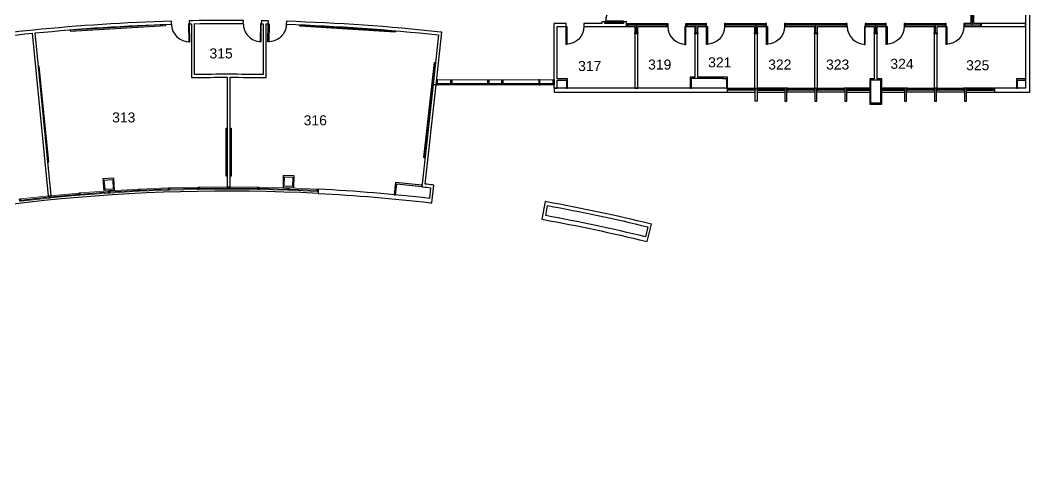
# Model space of a CAD drawing. Header units: inches. Extents: x 0 to 4788, y -1578 to 1209.
# Drawn here: x 2739 to 4764, y -968 to -72 of the extents above; entities that cross this region are included whole.
import ezdxf

# ---------------------------------------------------------------- set-up
doc = ezdxf.new("R2010")
doc.units = ezdxf.units.IN
doc.header["$LTSCALE"] = 48
doc.header["$MEASUREMENT"] = 0
doc.layers.add('A-Anno-Note', color=231, linetype='Continuous', lineweight=25)
doc.layers.add('A-FLOR-CASE', color=3, linetype='Continuous', lineweight=25)
for name, color, linetype in [('A-DOOR', 4, 'Continuous'), ('A-GLAZ', 3, 'Continuous'), ('A-GLAZ-GLSS', 3, 'Continuous'), ('A-WALL', 5, 'Continuous'), ('A-WALL-JAMB', 6, 'Continuous')]:
    doc.layers.add(name, color=color, linetype=linetype)

# ---------------------------------------------------------------- blocks, each defined once
blk = doc.blocks.new('*U523')
at = {"linetype": 'ByBlock', "lineweight": -2}
for p, q in [((206.2, 3), (0, 3)), ((206.2, -3), (206.2, 3)), ((6, -3), (206.2, -3))]:
    blk.add_line(p, q, dxfattribs=at)
at = {"lineweight": -2}
for p, q in [((206.2, 3), (0, 3)), ((206.2, -3), (206.2, 3)), ((6, -3), (206.2, -3))]:
    blk.add_line(p, q, dxfattribs=at)
blk = doc.blocks.new('*U524')
at = {"linetype": 'ByBlock', "lineweight": -2}
for p, q in [((30, 3), (8.5, 3)), ((0, -3), (36, -3))]:
    blk.add_line(p, q, dxfattribs=at)
at = {"lineweight": -2}
for p, q in [((30, 3), (8.5, 3)), ((0, -3), (36, -3))]:
    blk.add_line(p, q, dxfattribs=at)
blk = doc.blocks.new('*U526')
at = {"linetype": 'ByBlock', "lineweight": -2}
for p, q in [((1117, 163.7), (1118.7, 157.9)), ((1069.3, 149.7), (1070.9, 143.9)), ((1084.2, 147.7), (1082.5, 153.5)), ((1036.3, 134.2), (1034.7, 140)), ((503, 26.6), (502.2, 32.5)), ((537.9, 37.3), (538.7, 31.4)), ((309.4, 6.3), (308.9, 12.3)), ((344.8, 15.3), (345.3, 9.3)), ((359.4, 10.6), (358.9, 16.6)), ((394.7, 20.1), (395.3, 14.1)), ((-3, -6), (0, -6))]:
    blk.add_line(p, q, dxfattribs=at)
at = {"lineweight": -2}
for p, q in [((1117, 163.7), (1118.7, 157.9)), ((1069.3, 149.7), (1070.9, 143.9)), ((1084.2, 147.7), (1082.5, 153.5)), ((1036.3, 134.2), (1034.7, 140)), ((503, 26.6), (502.2, 32.5)), ((537.9, 37.3), (538.7, 31.4)), ((309.4, 6.3), (308.9, 12.3)), ((344.8, 15.3), (345.3, 9.3)), ((359.4, 10.6), (358.9, 16.6)), ((394.7, 20.1), (395.3, 14.1)), ((-3, -6), (0, -6))]:
    blk.add_line(p, q, dxfattribs=at)
at = {"linetype": 'ByBlock', "lineweight": -2}
for start, end in [(289.5855, 290.6411), (286.6696, 289.2846), (289.2846, 289.5855), (285.9381, 286.0395), (286.0395, 286.1407), (282.0175, 285.4092), (277.9396, 282.0175), (275.817, 277.3033), (277.3033, 277.4107), (270, 274.5506), (275.0795, 275.1844), (275.1844, 275.2881)]:
    blk.add_arc((0, 3894), 3900, start, end, dxfattribs=at)
at = {"lineweight": -2}
for start, end in [(289.5855, 290.6411), (286.6696, 289.2846), (289.2846, 289.5855), (285.9381, 286.0395), (286.0395, 286.1407), (282.0175, 285.4092), (277.9396, 282.0175), (275.817, 277.3033), (277.3033, 277.4107), (270, 274.5506), (275.0795, 275.1844), (275.1844, 275.2881)]:
    blk.add_arc((0, 3894), 3900, start, end, dxfattribs=at)
at = {"linetype": 'ByBlock', "lineweight": -2, "extrusion": (0, 0, -1)}
for start, end in [(249.3611, 250.3778), (250.4145, 250.7154), (250.7522, 253.33), (254.0046, 254.0615), (253.8597, 253.9163), (254.5912, 257.9383), (258.0266, 262.06), (262.7408, 264.1826), (262.5897, 262.6525), (265.4498, 269.9559), (264.8597, 264.9201), (264.7123, 264.7714)]:
    blk.add_arc((0, 3894), 3894, start, end, dxfattribs=at)
at = {"lineweight": -2, "extrusion": (0, 0, -1)}
for start, end in [(249.3611, 250.3778), (250.4145, 250.7154), (250.7522, 253.33), (254.0046, 254.0615), (253.8597, 253.9163), (254.5912, 257.9383), (258.0266, 262.06), (262.7408, 264.1826), (262.5897, 262.6525), (265.4498, 269.9559), (264.8597, 264.9201), (264.7123, 264.7714)]:
    blk.add_arc((0, 3894), 3894, start, end, dxfattribs=at)
blk = doc.blocks.new('*U442')
at = {"linetype": 'ByBlock', "lineweight": -2}
for p, q in [((0, 3), (0, -3)), ((219.5, 3), (0, 3)), ((0, -3), (219.5, -3))]:
    blk.add_line(p, q, dxfattribs=at)
at = {"lineweight": -2}
for p, q in [((0, 3), (0, -3)), ((219.5, 3), (0, 3)), ((0, -3), (219.5, -3))]:
    blk.add_line(p, q, dxfattribs=at)
blk = doc.blocks.new('*U444')
at = {"linetype": 'ByBlock', "lineweight": -2}
for p, q in [((0, 3), (0, -3)), ((327.5, 3), (0, 3)), ((0, -3), (327.5, -3))]:
    blk.add_line(p, q, dxfattribs=at)
at = {"lineweight": -2}
for p, q in [((0, 3), (0, -3)), ((327.5, 3), (0, 3)), ((0, -3), (327.5, -3))]:
    blk.add_line(p, q, dxfattribs=at)
blk = doc.blocks.new('*U49')
at = {"linetype": 'ByBlock', "lineweight": -2}
for p, q in [((0, 3), (0, -3)), ((99.8, 3), (0, 3)), ((0, -3), (105.8, -3))]:
    blk.add_line(p, q, dxfattribs=at)
at = {"lineweight": -2}
for p, q in [((0, 3), (0, -3)), ((99.8, 3), (0, 3)), ((0, -3), (105.8, -3))]:
    blk.add_line(p, q, dxfattribs=at)
blk = doc.blocks.new('*U90')
at = {"linetype": 'ByBlock', "lineweight": -2}
for p, q in [((21, 0.1), (18, 0)), ((-3, -6), (0, -6))]:
    blk.add_line(p, q, dxfattribs=at)
at = {"lineweight": -2}
for p, q in [((21, 0.1), (18, 0)), ((-3, -6), (0, -6))]:
    blk.add_line(p, q, dxfattribs=at)
at = {"linetype": 'ByBlock', "lineweight": -2, "extrusion": (0, 0, -1)}
blk.add_arc((0, 3588), 3588, 269.7126, 269.9521, dxfattribs=at)
at = {"lineweight": -2, "extrusion": (0, 0, -1)}
blk.add_arc((0, 3588), 3588, 269.7126, 269.9521, dxfattribs=at)
at = {"linetype": 'ByBlock', "lineweight": -2}
blk.add_arc((0, 3588), 3594, 270, 270.2395, dxfattribs=at)
at = {"lineweight": -2}
blk.add_arc((0, 3588), 3594, 270, 270.2395, dxfattribs=at)
blk = doc.blocks.new('*U101')
at = {"linetype": 'ByBlock', "lineweight": -2}
for p, q in [((19.4, 1.2), (-2.5, 1.2)), ((0, -1.2), (16.8, -1.2))]:
    blk.add_line(p, q, dxfattribs=at)
at = {"lineweight": -2}
for p, q in [((19.4, 1.2), (-2.5, 1.2)), ((0, -1.2), (16.8, -1.2))]:
    blk.add_line(p, q, dxfattribs=at)
blk = doc.blocks.new('*U102')
at = {"linetype": 'ByBlock', "lineweight": -2}
for p, q in [((-1.3, -2.5), (22.7, -2.5)), ((20.3, 0), (1.3, 0))]:
    blk.add_line(p, q, dxfattribs=at)
at = {"lineweight": -2}
for p, q in [((-1.3, -2.5), (22.7, -2.5)), ((20.3, 0), (1.3, 0))]:
    blk.add_line(p, q, dxfattribs=at)
blk = doc.blocks.new('*U103')
at = {"linetype": 'ByBlock', "lineweight": -2}
for p, q in [((19.4, 1.2), (-2.5, 1.2)), ((0, -1.3), (16.9, -1.3))]:
    blk.add_line(p, q, dxfattribs=at)
at = {"lineweight": -2}
for p, q in [((19.4, 1.2), (-2.5, 1.2)), ((0, -1.3), (16.9, -1.3))]:
    blk.add_line(p, q, dxfattribs=at)
blk = doc.blocks.new('*U104')
at = {"linetype": 'ByBlock', "lineweight": -2}
for p, q in [((20.3, 0), (1.3, 0)), ((-1.2, -2.5), (22.8, -2.5))]:
    blk.add_line(p, q, dxfattribs=at)
at = {"lineweight": -2}
for p, q in [((20.3, 0), (1.3, 0)), ((-1.2, -2.5), (22.8, -2.5))]:
    blk.add_line(p, q, dxfattribs=at)
blk = doc.blocks.new('*U170')
at = {"linetype": 'ByBlock', "lineweight": -2}
for p, q in [((50.5, 1.2), (-2.5, 1.2)), ((50.5, -1.2), (50.5, 1.2)), ((0, -1.2), (50.5, -1.2))]:
    blk.add_line(p, q, dxfattribs=at)
at = {"lineweight": -2}
for p, q in [((50.5, 1.2), (-2.5, 1.2)), ((50.5, -1.2), (50.5, 1.2)), ((0, -1.2), (50.5, -1.2))]:
    blk.add_line(p, q, dxfattribs=at)
blk = doc.blocks.new('*U171')
at = {"linetype": 'ByBlock', "lineweight": -2}
for p, q in [((23.4, 0), (1.3, 0)), ((23.4, -2.5), (23.4, 0)), ((-1.2, -2.5), (23.4, -2.5))]:
    blk.add_line(p, q, dxfattribs=at)
at = {"lineweight": -2}
for p, q in [((23.4, 0), (1.3, 0)), ((23.4, -2.5), (23.4, 0)), ((-1.2, -2.5), (23.4, -2.5))]:
    blk.add_line(p, q, dxfattribs=at)
blk = doc.blocks.new('*U197')
at = {"linetype": 'ByBlock', "lineweight": -2}
for p, q in [((0, 0), (-3, 0)), ((226.6, -1.3), (226, 7.2))]:
    blk.add_line(p, q, dxfattribs=at)
at = {"lineweight": -2}
for p, q in [((0, 0), (-3, 0)), ((226.6, -1.3), (226, 7.2))]:
    blk.add_line(p, q, dxfattribs=at)
at = {"linetype": 'ByBlock', "lineweight": -2, "extrusion": (0, 0, -1)}
blk.add_arc((0, 3558), 3558, 266.3574, 270, dxfattribs=at)
at = {"lineweight": -2, "extrusion": (0, 0, -1)}
blk.add_arc((0, 3558), 3558, 266.3574, 270, dxfattribs=at)
at = {"linetype": 'ByBlock', "lineweight": -2}
blk.add_arc((0, 3558), 3566.5, 270.0488, 273.6426, dxfattribs=at)
at = {"lineweight": -2}
blk.add_arc((0, 3558), 3566.5, 270.0488, 273.6426, dxfattribs=at)
blk = doc.blocks.new('*U212')
at = {"linetype": 'ByBlock', "lineweight": -2}
for p, q in [((16.3, 1.2), (0, 1.2)), ((-2.5, -1.2), (18.8, -1.2))]:
    blk.add_line(p, q, dxfattribs=at)
at = {"lineweight": -2}
for p, q in [((16.3, 1.2), (0, 1.2)), ((-2.5, -1.2), (18.8, -1.2))]:
    blk.add_line(p, q, dxfattribs=at)
blk = doc.blocks.new('*U213')
at = {"linetype": 'ByBlock', "lineweight": -2}
for p, q in [((16.4, 1.2), (0, 1.2)), ((-2.5, -1.3), (18.9, -1.3))]:
    blk.add_line(p, q, dxfattribs=at)
at = {"lineweight": -2}
for p, q in [((16.4, 1.2), (0, 1.2)), ((-2.5, -1.3), (18.9, -1.3))]:
    blk.add_line(p, q, dxfattribs=at)
blk = doc.blocks.new('*U217')
at = {"linetype": 'ByBlock', "lineweight": -2}
for p, q in [((20.3, 0), (1.3, 0)), ((-1.2, -2.5), (22.8, -2.5))]:
    blk.add_line(p, q, dxfattribs=at)
at = {"lineweight": -2}
for p, q in [((20.3, 0), (1.3, 0)), ((-1.2, -2.5), (22.8, -2.5))]:
    blk.add_line(p, q, dxfattribs=at)
blk = doc.blocks.new('*U278')
at = {"linetype": 'ByBlock', "lineweight": -2}
for p, q in [((20.3, 0), (1.3, 0)), ((-1.3, -2.5), (22.7, -2.5))]:
    blk.add_line(p, q, dxfattribs=at)
at = {"lineweight": -2}
for p, q in [((20.3, 0), (1.3, 0)), ((-1.3, -2.5), (22.7, -2.5))]:
    blk.add_line(p, q, dxfattribs=at)
blk = doc.blocks.new('*U279')
at = {"linetype": 'ByBlock', "lineweight": -2}
for p, q in [((108.1, 3), (6.1, 3)), ((-0.1, -3), (108, -3))]:
    blk.add_line(p, q, dxfattribs=at)
at = {"lineweight": -2}
for p, q in [((108.1, 3), (6.1, 3)), ((-0.1, -3), (108, -3))]:
    blk.add_line(p, q, dxfattribs=at)
blk = doc.blocks.new('*U280')
at = {"linetype": 'ByBlock', "lineweight": -2}
for p, q in [((108, 3), (-0.1, 3)), ((6.1, -3), (108.1, -3))]:
    blk.add_line(p, q, dxfattribs=at)
at = {"lineweight": -2}
for p, q in [((108, 3), (-0.1, 3)), ((6.1, -3), (108.1, -3))]:
    blk.add_line(p, q, dxfattribs=at)
blk = doc.blocks.new('*U281')
at = {"linetype": 'ByBlock', "lineweight": -2}
for p, q in [((147, 2.9), (144, 2.7)), ((0, 0), (-3, 0))]:
    blk.add_line(p, q, dxfattribs=at)
at = {"lineweight": -2}
for p, q in [((147, 2.9), (144, 2.7)), ((0, 0), (-3, 0))]:
    blk.add_line(p, q, dxfattribs=at)
at = {"linetype": 'ByBlock', "lineweight": -2, "extrusion": (0, 0, -1)}
for start, end in [(268.9557, 270), (267.8206, 268.8649)]:
    blk.add_arc((0, 3786), 3786, start, end, dxfattribs=at)
at = {"lineweight": -2, "extrusion": (0, 0, -1)}
for start, end in [(268.9557, 270), (267.8206, 268.8649)]:
    blk.add_arc((0, 3786), 3786, start, end, dxfattribs=at)
at = {"linetype": 'ByBlock', "lineweight": -2}
for start, end in [(270.047, 271.0897), (271.0897, 272.1322)]:
    blk.add_arc((0, 3786), 3792, start, end, dxfattribs=at)
at = {"lineweight": -2}
for start, end in [(270.047, 271.0897), (271.0897, 272.1322)]:
    blk.add_arc((0, 3786), 3792, start, end, dxfattribs=at)
blk = doc.blocks.new('*U282')
at = {"linetype": 'ByBlock', "lineweight": -2}
for p, q in [((-3, 0), (0, 0)), ((211.8, 6.2), (214.8, 6.4))]:
    blk.add_line(p, q, dxfattribs=at)
at = {"lineweight": -2}
for p, q in [((-3, 0), (0, 0)), ((211.8, 6.2), (214.8, 6.4))]:
    blk.add_line(p, q, dxfattribs=at)
at = {"linetype": 'ByBlock', "lineweight": -2}
blk.add_arc((0, 3594), 3594, 270, 273.3781, dxfattribs=at)
at = {"lineweight": -2}
blk.add_arc((0, 3594), 3594, 270, 273.3781, dxfattribs=at)
at = {"linetype": 'ByBlock', "lineweight": -2, "extrusion": (0, 0, -1)}
blk.add_arc((0, 3594), 3587, 266.6693, 269.952, dxfattribs=at)
at = {"lineweight": -2, "extrusion": (0, 0, -1)}
blk.add_arc((0, 3594), 3587, 266.6693, 269.952, dxfattribs=at)
blk = doc.blocks.new('*U283')
at = {"linetype": 'ByBlock', "lineweight": -2}
for p, q in [((36, 3), (0, 3)), ((8.5, -3), (29, -3))]:
    blk.add_line(p, q, dxfattribs=at)
at = {"lineweight": -2}
for p, q in [((36, 3), (0, 3)), ((8.5, -3), (29, -3))]:
    blk.add_line(p, q, dxfattribs=at)
blk = doc.blocks.new('*U284')
at = {"linetype": 'ByBlock', "lineweight": -2}
for p, q in [((29, 3), (8.5, 3)), ((0, -3), (36, -3))]:
    blk.add_line(p, q, dxfattribs=at)
at = {"lineweight": -2}
for p, q in [((29, 3), (8.5, 3)), ((0, -3), (36, -3))]:
    blk.add_line(p, q, dxfattribs=at)
blk = doc.blocks.new('*U285')
at = {"linetype": 'ByBlock', "lineweight": -2}
for p, q in [((0, 0), (-3, 0)), ((212.8, 6.4), (209.8, 6.2))]:
    blk.add_line(p, q, dxfattribs=at)
at = {"lineweight": -2}
for p, q in [((0, 0), (-3, 0)), ((212.8, 6.4), (209.8, 6.2))]:
    blk.add_line(p, q, dxfattribs=at)
at = {"linetype": 'ByBlock', "lineweight": -2, "extrusion": (0, 0, -1)}
blk.add_arc((0, 3558), 3558, 266.6197, 270, dxfattribs=at)
at = {"lineweight": -2, "extrusion": (0, 0, -1)}
blk.add_arc((0, 3558), 3558, 266.6197, 270, dxfattribs=at)
at = {"linetype": 'ByBlock', "lineweight": -2}
blk.add_arc((0, 3558), 3566.5, 270.0481, 273.3315, dxfattribs=at)
at = {"lineweight": -2}
blk.add_arc((0, 3558), 3566.5, 270.0481, 273.3315, dxfattribs=at)
blk = doc.blocks.new('*U288')
at = {"linetype": 'ByBlock', "lineweight": -2}
for p, q in [((0, 0), (0, -8.5)), ((62.5, 0), (0, 0)), ((0, -8.5), (71, -8.5))]:
    blk.add_line(p, q, dxfattribs=at)
at = {"lineweight": -2}
for p, q in [((0, 0), (0, -8.5)), ((62.5, 0), (0, 0)), ((0, -8.5), (71, -8.5))]:
    blk.add_line(p, q, dxfattribs=at)
blk = doc.blocks.new('*U289')
at = {"linetype": 'ByBlock', "lineweight": -2}
for p, q in [((147.5, 0), (0, 0)), ((147.5, -8.5), (147.5, 0)), ((-8.5, -8.5), (147.5, -8.5))]:
    blk.add_line(p, q, dxfattribs=at)
at = {"lineweight": -2}
for p, q in [((147.5, 0), (0, 0)), ((147.5, -8.5), (147.5, 0)), ((-8.5, -8.5), (147.5, -8.5))]:
    blk.add_line(p, q, dxfattribs=at)
blk = doc.blocks.new('*U293')
at = {"linetype": 'ByBlock', "lineweight": -2}
for p, q in [((96, 0), (60, 0)), ((139, 0), (102, 0)), ((145, 0), (228, 0)), ((264, 0), (306, 0)), ((264, 0), (264, -6)), ((462, 0), (588, 0)), ((588, -6), (588, 0)), ((702, 0), (786, 0)), ((702, 0), (702, -6)), ((822, 0), (822, -6)), ((836, 0), (822, 0)), ((945.5, 0), (842, 0)), ((24, 0), (0, 0)), ((6, -6), (24, -6)), ((24, -6), (24, 0)), ((60, 0), (60, -6)), ((60, -6), (139, -6)), ((139, -6), (162, -6)), ((168, -6), (228, -6)), ((228, -6), (228, 0)), ((264, -6), (282, -6)), ((288, -6), (306, -6)), ((306, -6), (306, 0)), ((342, 0), (426, 0)), ((342, 0), (342, -6)), ((342, -6), (402, -6)), ((408, -6), (426, -6)), ((426, -6), (426, 0)), ((462, 0), (462, -6)), ((462, -6), (522, -6)), ((528, -6), (588, -6)), ((624, 0), (666, 0)), ((624, 0), (624, -6)), ((624, -6), (642, -6)), ((648, -6), (666, -6)), ((666, -6), (666, 0)), ((702, -6), (762, -6)), ((768, -6), (786, -6)), ((786, -6), (786, 0)), ((822, -6), (945.5, -6)), ((945.5, -6), (945.5, 0))]:
    blk.add_line(p, q, dxfattribs=at)
at = {"lineweight": -2}
for p, q in [((96, 0), (60, 0)), ((139, 0), (102, 0)), ((145, 0), (228, 0)), ((264, 0), (306, 0)), ((264, 0), (264, -6)), ((462, 0), (588, 0)), ((588, -6), (588, 0)), ((702, 0), (786, 0)), ((702, 0), (702, -6)), ((822, 0), (822, -6)), ((836, 0), (822, 0)), ((945.5, 0), (842, 0)), ((24, 0), (0, 0)), ((6, -6), (24, -6)), ((24, -6), (24, 0)), ((60, 0), (60, -6)), ((60, -6), (139, -6)), ((139, -6), (162, -6)), ((168, -6), (228, -6)), ((228, -6), (228, 0)), ((264, -6), (282, -6)), ((288, -6), (306, -6)), ((306, -6), (306, 0)), ((342, 0), (426, 0)), ((342, 0), (342, -6)), ((342, -6), (402, -6)), ((408, -6), (426, -6)), ((426, -6), (426, 0)), ((462, 0), (462, -6)), ((462, -6), (522, -6)), ((528, -6), (588, -6)), ((624, 0), (666, 0)), ((624, 0), (624, -6)), ((624, -6), (642, -6)), ((648, -6), (666, -6)), ((666, -6), (666, 0)), ((702, -6), (762, -6)), ((768, -6), (786, -6)), ((786, -6), (786, 0)), ((822, -6), (945.5, -6)), ((945.5, -6), (945.5, 0))]:
    blk.add_line(p, q, dxfattribs=at)
blk = doc.blocks.new('*U295')
at = {"linetype": 'ByBlock', "lineweight": -2}
for p, q in [((78, 3), (0, 3)), ((78, -3), (78, 3)), ((114, 3), (114, -3)), ((114, 3), (156, 3)), ((156, -3), (156, 3)), ((192, 3), (192, -3)), ((192, 3), (318, 3)), ((318, -3), (318, 3)), ((354, 3), (396, 3)), ((354, 3), (354, -3)), ((396, -3), (396, 3)), ((432, 3), (558, 3)), ((432, 3), (432, -3)), ((558, -3), (558, 3)), ((594, 3), (636, 3)), ((594, 3), (594, -3)), ((636, -3), (636, 3)), ((672, 3), (672, -3)), ((726, 3), (672, 3)), ((0, -3), (78, -3)), ((114, -3), (132, -3)), ((138, -3), (156, -3)), ((192, -3), (252, -3)), ((258, -3), (318, -3)), ((354, -3), (372, -3)), ((378, -3), (396, -3)), ((432, -3), (492, -3)), ((498, -3), (558, -3)), ((594, -3), (612, -3)), ((618, -3), (636, -3)), ((672, -3), (726, -3))]:
    blk.add_line(p, q, dxfattribs=at)
at = {"lineweight": -2}
for p, q in [((78, 3), (0, 3)), ((78, -3), (78, 3)), ((114, 3), (114, -3)), ((114, 3), (156, 3)), ((156, -3), (156, 3)), ((192, 3), (192, -3)), ((192, 3), (318, 3)), ((318, -3), (318, 3)), ((354, 3), (396, 3)), ((354, 3), (354, -3)), ((396, -3), (396, 3)), ((432, 3), (558, 3)), ((432, 3), (432, -3)), ((558, -3), (558, 3)), ((594, 3), (636, 3)), ((594, 3), (594, -3)), ((636, -3), (636, 3)), ((672, 3), (672, -3)), ((726, 3), (672, 3)), ((0, -3), (78, -3)), ((114, -3), (132, -3)), ((138, -3), (156, -3)), ((192, -3), (252, -3)), ((258, -3), (318, -3)), ((354, -3), (372, -3)), ((378, -3), (396, -3)), ((432, -3), (492, -3)), ((498, -3), (558, -3)), ((594, -3), (612, -3)), ((618, -3), (636, -3)), ((672, -3), (726, -3))]:
    blk.add_line(p, q, dxfattribs=at)
blk = doc.blocks.new('*U296')
at = {"linetype": 'ByBlock', "lineweight": -2}
for p, q in [((0, 3), (0, -3)), ((123.5, 3), (0, 3)), ((0, -3), (123.5, -3))]:
    blk.add_line(p, q, dxfattribs=at)
at = {"lineweight": -2}
for p, q in [((0, 3), (0, -3)), ((123.5, 3), (0, 3)), ((0, -3), (123.5, -3))]:
    blk.add_line(p, q, dxfattribs=at)
blk = doc.blocks.new('*U297')
at = {"linetype": 'ByBlock', "lineweight": -2}
for p, q in [((106.2, 3), (1.2, 3)), ((1.2, -3), (106.2, -3))]:
    blk.add_line(p, q, dxfattribs=at)
at = {"lineweight": -2}
for p, q in [((106.2, 3), (1.2, 3)), ((1.2, -3), (106.2, -3))]:
    blk.add_line(p, q, dxfattribs=at)
blk = doc.blocks.new('*U298')
at = {"linetype": 'ByBlock', "lineweight": -2}
for p, q in [((0, 3), (0, -3)), ((123.5, 3), (0, 3)), ((0, -3), (123.5, -3))]:
    blk.add_line(p, q, dxfattribs=at)
at = {"lineweight": -2}
for p, q in [((0, 3), (0, -3)), ((123.5, 3), (0, 3)), ((0, -3), (123.5, -3))]:
    blk.add_line(p, q, dxfattribs=at)
blk = doc.blocks.new('*U299')
at = {"linetype": 'ByBlock', "lineweight": -2}
for p, q in [((0, 3), (0, -3)), ((123.5, 3), (0, 3)), ((0, -3), (123.5, -3))]:
    blk.add_line(p, q, dxfattribs=at)
at = {"lineweight": -2}
for p, q in [((0, 3), (0, -3)), ((123.5, 3), (0, 3)), ((0, -3), (123.5, -3))]:
    blk.add_line(p, q, dxfattribs=at)
blk = doc.blocks.new('*U300')
at = {"linetype": 'ByBlock', "lineweight": -2}
for p, q in [((104.5, 3), (2.5, 3)), ((2.5, -3), (104.5, -3))]:
    blk.add_line(p, q, dxfattribs=at)
at = {"lineweight": -2}
for p, q in [((104.5, 3), (2.5, 3)), ((2.5, -3), (104.5, -3))]:
    blk.add_line(p, q, dxfattribs=at)
blk = doc.blocks.new('*U306')
at = {"linetype": 'ByBlock', "lineweight": -2}
for p, q in [((0, 0), (0, -6)), ((0, 0), (129.5, 0)), ((0, -6), (16, -6)), ((18.5, -6), (123.5, -6))]:
    blk.add_line(p, q, dxfattribs=at)
at = {"lineweight": -2}
for p, q in [((0, 0), (0, -6)), ((0, 0), (129.5, 0)), ((0, -6), (16, -6)), ((18.5, -6), (123.5, -6))]:
    blk.add_line(p, q, dxfattribs=at)
blk = doc.blocks.new('*U312')
at = {"linetype": 'ByBlock', "lineweight": -2}
for p, q in [((3, 0), (0, 0)), ((0, -6), (3, -6)), ((3, -6), (3, 0)), ((75, 0), (75, -6)), ((78, 0), (75, 0)), ((75, -6), (78, -6))]:
    blk.add_line(p, q, dxfattribs=at)
at = {"lineweight": -2}
for p, q in [((3, 0), (0, 0)), ((0, -6), (3, -6)), ((3, -6), (3, 0)), ((75, 0), (75, -6)), ((78, 0), (75, 0)), ((75, -6), (78, -6))]:
    blk.add_line(p, q, dxfattribs=at)
blk = doc.blocks.new('*U314')
at = {"linetype": 'ByBlock', "lineweight": -2}
for p, q in [((31.2, 0), (-1.3, 0)), ((31.2, -2.5), (31.2, 0)), ((1.3, -2.5), (31.2, -2.5))]:
    blk.add_line(p, q, dxfattribs=at)
at = {"lineweight": -2}
for p, q in [((31.2, 0), (-1.3, 0)), ((31.2, -2.5), (31.2, 0)), ((1.3, -2.5), (31.2, -2.5))]:
    blk.add_line(p, q, dxfattribs=at)
blk = doc.blocks.new('*U315')
at = {"linetype": 'ByBlock', "lineweight": -2}
for p, q in [((0, 0), (0, -2.5)), ((18.5, 0), (0, 0)), ((0, -2.5), (16, -2.5))]:
    blk.add_line(p, q, dxfattribs=at)
at = {"lineweight": -2}
for p, q in [((0, 0), (0, -2.5)), ((18.5, 0), (0, 0)), ((0, -2.5), (16, -2.5))]:
    blk.add_line(p, q, dxfattribs=at)
blk = doc.blocks.new('*U316')
at = {"linetype": 'ByBlock', "lineweight": -2}
for p, q in [((9, 1.2), (0, 1.2)), ((24, 1.2), (15, 1.2)), ((2.5, -1.2), (21.5, -1.2))]:
    blk.add_line(p, q, dxfattribs=at)
at = {"lineweight": -2}
for p, q in [((9, 1.2), (0, 1.2)), ((24, 1.2), (15, 1.2)), ((2.5, -1.2), (21.5, -1.2))]:
    blk.add_line(p, q, dxfattribs=at)
blk = doc.blocks.new('*U317')
at = {"linetype": 'ByBlock', "lineweight": -2}
for p, q in [((21.5, 1.2), (2.5, 1.2)), ((0, -1.2), (24, -1.2))]:
    blk.add_line(p, q, dxfattribs=at)
at = {"lineweight": -2}
for p, q in [((21.5, 1.2), (2.5, 1.2)), ((0, -1.2), (24, -1.2))]:
    blk.add_line(p, q, dxfattribs=at)
blk = doc.blocks.new('*U318')
at = {"linetype": 'ByBlock', "lineweight": -2}
for p, q in [((17.3, 0), (-1.3, 0)), ((17.3, -2.5), (17.3, 0)), ((1.2, -2.5), (17.3, -2.5))]:
    blk.add_line(p, q, dxfattribs=at)
at = {"lineweight": -2}
for p, q in [((17.3, 0), (-1.3, 0)), ((17.3, -2.5), (17.3, 0)), ((1.2, -2.5), (17.3, -2.5))]:
    blk.add_line(p, q, dxfattribs=at)
blk = doc.blocks.new('*U319')
at = {"linetype": 'ByBlock', "lineweight": -2}
for p, q in [((0, 0), (0, -2.5)), ((32.5, 0), (0, 0)), ((0, -2.5), (30, -2.5))]:
    blk.add_line(p, q, dxfattribs=at)
at = {"lineweight": -2}
for p, q in [((0, 0), (0, -2.5)), ((32.5, 0), (0, 0)), ((0, -2.5), (30, -2.5))]:
    blk.add_line(p, q, dxfattribs=at)
blk = doc.blocks.new('*U320')
at = {"linetype": 'ByBlock', "lineweight": -2}
for p, q in [((348, 0), (0, 0)), ((348, -8.5), (348, 0)), ((0, 0), (0, -8.5)), ((0, -8.5), (348, -8.5))]:
    blk.add_line(p, q, dxfattribs=at)
at = {"lineweight": -2}
for p, q in [((348, 0), (0, 0)), ((348, -8.5), (348, 0)), ((0, 0), (0, -8.5)), ((0, -8.5), (348, -8.5))]:
    blk.add_line(p, q, dxfattribs=at)
blk = doc.blocks.new('*U328')
at = {"linetype": 'ByBlock', "lineweight": -2}
for p, q in [((0, 0), (0, -2.5)), ((16, 0), (0, 0)), ((0, -2.5), (18.5, -2.5))]:
    blk.add_line(p, q, dxfattribs=at)
at = {"lineweight": -2}
for p, q in [((0, 0), (0, -2.5)), ((16, 0), (0, 0)), ((0, -2.5), (18.5, -2.5))]:
    blk.add_line(p, q, dxfattribs=at)
blk = doc.blocks.new('*U329')
at = {"linetype": 'ByBlock', "lineweight": -2}
for p, q in [((0, 1.2), (0, -1.2)), ((18.5, 1.2), (0, 1.2)), ((0, -1.2), (16, -1.2))]:
    blk.add_line(p, q, dxfattribs=at)
at = {"lineweight": -2}
for p, q in [((0, 1.2), (0, -1.2)), ((18.5, 1.2), (0, 1.2)), ((0, -1.2), (16, -1.2))]:
    blk.add_line(p, q, dxfattribs=at)
blk = doc.blocks.new('*U334')
at = {"linetype": 'ByBlock', "lineweight": -2}
for p, q in [((19.8, 0), (1.2, 0)), ((-1.2, -2.5), (19.8, -2.5))]:
    blk.add_line(p, q, dxfattribs=at)
at = {"lineweight": -2}
for p, q in [((19.8, 0), (1.2, 0)), ((-1.2, -2.5), (19.8, -2.5))]:
    blk.add_line(p, q, dxfattribs=at)
blk = doc.blocks.new('*U335')
at = {"linetype": 'ByBlock', "lineweight": -2}
for p, q in [((16, 1.2), (-2.5, 1.2)), ((16, -1.2), (16, 1.2)), ((0, -1.2), (16, -1.2))]:
    blk.add_line(p, q, dxfattribs=at)
at = {"lineweight": -2}
for p, q in [((16, 1.2), (-2.5, 1.2)), ((16, -1.2), (16, 1.2)), ((0, -1.2), (16, -1.2))]:
    blk.add_line(p, q, dxfattribs=at)
blk = doc.blocks.new('*U352')
at = {"linetype": 'ByBlock', "lineweight": -2}
for p, q in [((3, 3), (0, 3)), ((3, -3), (3, 3)), ((0, -3), (3, -3))]:
    blk.add_line(p, q, dxfattribs=at)
at = {"lineweight": -2}
for p, q in [((3, 3), (0, 3)), ((3, -3), (3, 3)), ((0, -3), (3, -3))]:
    blk.add_line(p, q, dxfattribs=at)
blk = doc.blocks.new('*U354')
at = {"linetype": 'ByBlock', "lineweight": -2}
for p, q in [((8.7, 0), (1.2, 0)), ((8.7, -2.5), (8.7, 0)), ((-1.2, -2.5), (8.7, -2.5))]:
    blk.add_line(p, q, dxfattribs=at)
at = {"lineweight": -2}
for p, q in [((8.7, 0), (1.2, 0)), ((8.7, -2.5), (8.7, 0)), ((-1.2, -2.5), (8.7, -2.5))]:
    blk.add_line(p, q, dxfattribs=at)
blk = doc.blocks.new('*U355')
at = {"linetype": 'ByBlock', "lineweight": -2}
for p, q in [((0, 0), (0, -2.5)), ((0, 0), (26.5, 0)), ((0, -2.5), (14, -2.5)), ((20, -2.5), (29, -2.5))]:
    blk.add_line(p, q, dxfattribs=at)
at = {"lineweight": -2}
for p, q in [((0, 0), (0, -2.5)), ((0, 0), (26.5, 0)), ((0, -2.5), (14, -2.5)), ((20, -2.5), (29, -2.5))]:
    blk.add_line(p, q, dxfattribs=at)
blk = doc.blocks.new('*U359')
at = {"linetype": 'ByBlock', "lineweight": -2}
for p, q in [((0, 1.2), (0, -1.2)), ((21.5, 1.2), (0, 1.2)), ((0, -1.2), (19, -1.2))]:
    blk.add_line(p, q, dxfattribs=at)
at = {"lineweight": -2}
for p, q in [((0, 1.2), (0, -1.2)), ((21.5, 1.2), (0, 1.2)), ((0, -1.2), (19, -1.2))]:
    blk.add_line(p, q, dxfattribs=at)
blk = doc.blocks.new('*U360')
at = {"linetype": 'ByBlock', "lineweight": -2}
for p, q in [((25.4, 1.3), (3.9, 1.3)), ((25.4, -1.2), (25.4, 1.3)), ((6.4, -1.2), (25.4, -1.2))]:
    blk.add_line(p, q, dxfattribs=at)
at = {"lineweight": -2}
for p, q in [((25.4, 1.3), (3.9, 1.3)), ((25.4, -1.2), (25.4, 1.3)), ((6.4, -1.2), (25.4, -1.2))]:
    blk.add_line(p, q, dxfattribs=at)
blk = doc.blocks.new('*U361')
at = {"linetype": 'ByBlock', "lineweight": -2}
for p, q in [((0, 3), (0, -3)), ((123.5, 3), (0, 3)), ((0, -3), (123.5, -3))]:
    blk.add_line(p, q, dxfattribs=at)
at = {"lineweight": -2}
for p, q in [((0, 3), (0, -3)), ((123.5, 3), (0, 3)), ((0, -3), (123.5, -3))]:
    blk.add_line(p, q, dxfattribs=at)

msp = doc.modelspace()

# ---------------------------------------------------------------- linework, layer by layer
at = {"layer": 'A-DOOR', "linetype": 'ByBlock', "lineweight": -2}
for points in [[(3078.6, -78.7), (3076.8, -78.8), (3077.7, -114.8), (3079.5, -114.7)], [(3222.8, -78.6), (3221.1, -78.6), (3220.6, -114.6), (3222.4, -114.6)], [(3237, -78.9), (3238.7, -78.9), (3237.8, -114.9), (3236, -114.9)], [(3949, -75), (3949, -73.3), (3913, -73.3), (3913, -75)], [(3834, -84), (3835.8, -84), (3835.8, -120), (3834, -120)], [(4074, -84), (4072.3, -84), (4072.3, -120), (4074, -120)], [(4116, -84), (4117.8, -84), (4117.8, -120), (4116, -120)], [(4236, -84), (4237.8, -84), (4237.8, -120), (4236, -120)], [(4434, -84), (4432.3, -84), (4432.3, -120), (4434, -120)], [(4476, -84), (4477.8, -84), (4477.8, -120), (4476, -120)], [(4596, -84), (4597.8, -84), (4597.8, -120), (4596, -120)]]:
    msp.add_lwpolyline(points, close=True, dxfattribs=at)
for centre, start, end in [((3949, -75), 90, 180), ((3078.6, -78.7), 181.3827, 271.3827), ((3222.8, -78.6), 179.2601, 269.2601), ((4074, -84), 180, 270), ((4434, -84), 180, 270)]:
    msp.add_arc(centre, 36, start, end, dxfattribs=at)
at = {"layer": 'A-DOOR', "linetype": 'ByBlock', "lineweight": -2, "extrusion": (0, 0, -1)}
for centre, start, end in [((-3237, -78.9), 181.4774, 271.4774), ((-3834, -84), 180, 270), ((-4116, -84), 180, 270), ((-4236, -84), 180, 270), ((-4476, -84), 180, 270), ((-4596, -84), 180, 270)]:
    msp.add_arc(centre, 36, start, end, dxfattribs=at)
at = {"layer": 'A-FLOR-CASE'}
for p, q in [((2780.6, -212.3), (2782.6, -212.1)), ((3567, -204), (3565, -203.8)), ((3556.4, -299.4), (3554.4, -299.2)), ((2790.1, -307.8), (2792.1, -307.6))]:
    msp.add_line(p, q, dxfattribs=at)
for points in [[(3031.6, -81.9), (3031.5, -79.9), (2839.9, -91.8), (2840, -93.8)], [(3299.9, -83.5), (3300, -81.5), (3491.6, -93.4), (3491.5, -95.4)], [(3572.2, -156.3), (3551.1, -347.1), (3549.1, -346.9), (3570.3, -156.1)], [(2775.8, -164.5), (2794.9, -355.6), (2796.9, -355.4), (2777.8, -164.3)], [(4148, -186), (4112, -186), (4112, -187.7), (4148, -187.7)], [(3152.5, -288), (3154.5, -288), (3154.5, -384), (3152.5, -384)], [(3160.5, -288), (3162.5, -288), (3162.5, -384), (3160.5, -384)]]:
    msp.add_lwpolyline(points, close=True, dxfattribs=at)
at = {"layer": 'A-GLAZ'}
for p, q in [((4649, -81), (4649, -2)), ((3957, -81), (4036, -81)), ((3975, -97), (3975, -81)), ((4076, -81), (4114, -81)), ((4095, -97), (4095, -81)), ((4154, -81), (4234, -81)), ((4215, -97), (4215, -81)), ((4274, -81), (4396, -81)), ((4335, -97), (4335, -81)), ((4436, -81), (4474, -81)), ((4455, -97), (4455, -81)), ((4514, -81), (4594, -81)), ((4575, -97), (4575, -81)), ((4634, -81), (4665, -81)), ((4158, -216), (4213, -216)), ((4160, -207.5), (4211, -207.5)), ((4211, -212), (4160, -212)), ((4217, -216), (4273, -216)), ((4271, -207.5), (4219, -207.5)), ((4219, -212), (4271, -212)), ((4333, -216), (4277, -216)), ((4279, -207.5), (4331, -207.5)), ((4331, -212), (4279, -212)), ((4393, -216), (4337, -216)), ((4339, -207.5), (4391, -207.5)), ((4391, -212), (4339, -212)), ((4397, -216), (4443, -216)), ((4441, -207.5), (4399, -207.5)), ((4399, -212), (4441, -212)), ((4467, -216), (4513, -216)), ((4511, -207.5), (4469, -207.5)), ((4469, -212), (4511, -212)), ((4573, -216), (4517, -216)), ((4519, -207.5), (4571, -207.5)), ((4571, -212), (4519, -212)), ((4633, -216), (4577, -216)), ((4579, -207.5), (4631, -207.5)), ((4631, -212), (4579, -212)), ((4637, -216), (4693, -216)), ((4691, -207.5), (4639, -207.5)), ((4639, -212), (4691, -212))]:
    msp.add_line(p, q, dxfattribs=at)
at = {"layer": 'A-GLAZ', "linetype": 'Continuous', "lineweight": 18}
for p, q in [((3808, -191), (3576.4, -191)), ((3808, -201), (3576.4, -201))]:
    msp.add_line(p, q, dxfattribs=at)
at = {"layer": 'A-GLAZ', "linetype": 'Continuous', "lineweight": -3}
for p, q in [((3603, -199), (3576.4, -199)), ((3677, -199), (3605, -199)), ((3705.5, -199), (3679, -199)), ((3779.5, -199), (3707.5, -199)), ((3808, -199), (3781.5, -199))]:
    msp.add_line(p, q, dxfattribs=at)
at = {"layer": 'A-GLAZ', "linetype": 'ByBlock', "lineweight": 18}
for points in [[(2740.1, -429.7), (2797.7, -423.4)], [(2799.7, -423.2), (2857.3, -417.9)], [(2857.7, -422.4), (2800.1, -427.7)], [(2917, -413.4), (2859.3, -417.7)], [(2917.3, -417.9), (2859.6, -422.2)], [(2919, -413.3), (2976.8, -409.9)], [(2977, -414.4), (2919.3, -417.8)], [(2978.8, -409.8), (3036.6, -407.5)], [(3036.7, -412), (2979, -414.3)], [(3038.6, -407.4), (3096.5, -406)], [(3096.5, -410.5), (3038.7, -411.9)], [(3098.5, -405.9), (3156.4, -405.5)], [(3156.4, -410), (3098.5, -410.4)], [(3158.4, -405.5), (3216.2, -406)], [(3216.2, -410.5), (3158.4, -410)], [(3218.2, -406.1), (3276.1, -407.6)], [(3276, -412.1), (3218.2, -410.6)], [(3335, -414.6), (3278, -412.1)], [(3278.1, -407.6), (3335.2, -410.1)], [(2798.1, -427.9), (2740.7, -434.1)]]:
    msp.add_lwpolyline(points, dxfattribs=at)
at = {"layer": 'A-GLAZ', "linetype": 'ByBlock', "lineweight": -2}
for points in [[(2799.9, -425.4), (2857.5, -420.2)], [(2859.5, -420), (2917.1, -415.7)], [(2919.1, -415.5), (2976.9, -412.2)], [(2978.9, -412.1), (3036.7, -409.7)], [(3038.7, -409.6), (3096.5, -408.2)], [(3098.5, -408.2), (3156.4, -407.8)], [(3158.4, -407.8), (3216.2, -408.3)], [(3218.2, -408.3), (3276, -409.8)], [(3278, -409.9), (3335.1, -412.3)], [(2740.4, -431.9), (2797.9, -425.6)]]:
    msp.add_lwpolyline(points, dxfattribs=at)
at = {"layer": 'A-GLAZ'}
msp.add_arc((3154.6, -3972), 3558, 87.0644, 122.412, dxfattribs=at)
at = {"layer": 'A-GLAZ-GLSS'}
for p, q in [((4160, -209.8), (4211, -209.8)), ((4271, -209.8), (4219, -209.8)), ((4279, -209.8), (4331, -209.8)), ((4339, -209.8), (4391, -209.8)), ((4441, -209.8), (4399, -209.8)), ((4511, -209.8), (4469, -209.8)), ((4519, -209.8), (4571, -209.8)), ((4579, -209.8), (4631, -209.8)), ((4691, -209.8), (4639, -209.8))]:
    msp.add_line(p, q, dxfattribs=at)
at = {"layer": 'A-WALL-JAMB'}
for points in [[(3957, -78), (3957, -84), (3955, -84), (3955, -78)], [(4038, -78), (4038, -84), (4036, -84), (4036, -78)], [(4076, -78), (4076, -84), (4074, -84), (4074, -78)], [(4114, -78), (4114, -84), (4116, -84), (4116, -78)], [(4152, -78), (4152, -84), (4154, -84), (4154, -78)], [(4234, -78), (4234, -84), (4236, -84), (4236, -78)], [(4272, -78), (4272, -84), (4274, -84), (4274, -78)], [(4396, -78), (4396, -84), (4398, -84), (4398, -78)], [(4434, -78), (4434, -84), (4436, -84), (4436, -78)], [(4474, -78), (4474, -84), (4476, -84), (4476, -78)], [(4512, -78), (4512, -84), (4514, -84), (4514, -78)], [(4594, -78), (4594, -84), (4596, -84), (4596, -78)], [(4632, -78), (4632, -84), (4634, -84), (4634, -78)], [(4665, -78), (4665, -84), (4667, -84), (4667, -78)], [(3972, -97), (3978, -97), (3978, -99), (3972, -99)], [(4092, -97), (4098, -97), (4098, -99), (4092, -99)], [(4212, -97), (4218, -97), (4218, -99), (4212, -99)], [(4332, -97), (4338, -97), (4338, -99), (4332, -99)], [(4452, -97), (4458, -97), (4458, -99), (4452, -99)], [(4572, -97), (4578, -97), (4578, -99), (4572, -99)], [(4160, -207.5), (4160, -212), (4158, -212), (4158, -207.5)], [(4213, -207.5), (4213, -212), (4211, -212), (4211, -207.5)], [(4213, -207.5), (4217, -207.5), (4217, -234), (4213, -234)], [(4219, -207.5), (4219, -212), (4217, -212), (4217, -207.5)], [(4271, -207.5), (4271, -212), (4273, -212), (4273, -207.5)], [(4277, -207.5), (4273, -207.5), (4273, -234), (4277, -234)], [(4277, -207.5), (4277, -212), (4279, -212), (4279, -207.5)], [(4331, -207.5), (4331, -212), (4333, -212), (4333, -207.5)], [(4337, -207.5), (4333, -207.5), (4333, -234), (4337, -234)], [(4337, -207.5), (4337, -212), (4339, -212), (4339, -207.5)], [(4391, -207.5), (4391, -212), (4393, -212), (4393, -207.5)], [(4397, -207.5), (4393, -207.5), (4393, -234), (4397, -234)], [(4397, -207.5), (4397, -212), (4399, -212), (4399, -207.5)], [(4443, -207.5), (4443, -212), (4441, -212), (4441, -207.5)], [(4469, -207.5), (4469, -212), (4467, -212), (4467, -207.5)], [(4511, -207.5), (4511, -212), (4513, -212), (4513, -207.5)], [(4517, -207.5), (4513, -207.5), (4513, -234), (4517, -234)], [(4517, -207.5), (4517, -212), (4519, -212), (4519, -207.5)], [(4571, -207.5), (4571, -212), (4573, -212), (4573, -207.5)], [(4577, -207.5), (4573, -207.5), (4573, -234), (4577, -234)], [(4577, -207.5), (4577, -212), (4579, -212), (4579, -207.5)], [(4631, -207.5), (4631, -212), (4633, -212), (4633, -207.5)], [(4637, -207.5), (4633, -207.5), (4633, -234), (4637, -234)], [(4637, -207.5), (4637, -212), (4639, -212), (4639, -207.5)], [(4693, -207.5), (4693, -212), (4691, -212), (4691, -207.5)]]:
    msp.add_lwpolyline(points, close=True, dxfattribs=at)
at = {"layer": 'A-WALL-JAMB', "linetype": 'Continuous', "lineweight": -3}
for points in [[(3576.4, -191), (3574.4, -191), (3573.3, -201), (3576.4, -201)], [(3603, -191), (3605, -191), (3605, -201), (3603, -201)], [(3677, -191), (3679, -191), (3679, -201), (3677, -201)], [(3705.5, -191), (3707.5, -191), (3707.5, -201), (3705.5, -201)], [(3781.5, -191), (3779.5, -191), (3779.5, -201), (3781.5, -201)], [(3808, -191), (3810, -191), (3810, -201), (3808, -201)]]:
    msp.add_lwpolyline(points, close=True, dxfattribs=at)
at = {"layer": 'A-WALL-JAMB', "linetype": 'ByBlock', "lineweight": -2}
for points in [[(2797.7, -423.4), (2799.7, -423.2), (2800.1, -427.7), (2798.1, -427.9)], [(2857.3, -417.9), (2859.3, -417.7), (2859.6, -422.2), (2857.7, -422.4)], [(2917, -413.4), (2919, -413.3), (2919.3, -417.8), (2917.3, -417.9)], [(2976.8, -409.9), (2978.8, -409.8), (2979, -414.3), (2977, -414.4)], [(3036.6, -407.5), (3038.6, -407.4), (3038.7, -411.9), (3036.7, -412)], [(3096.5, -406), (3098.5, -405.9), (3098.5, -410.4), (3096.5, -410.5)], [(3156.4, -405.5), (3158.4, -405.5), (3158.4, -410), (3156.4, -410)], [(3216.2, -406), (3218.2, -406.1), (3218.2, -410.6), (3216.2, -410.5)], [(3276.1, -407.6), (3278.1, -407.6), (3278, -412.1), (3276, -412.1)], [(3335.2, -410.1), (3337.2, -410.2), (3337, -414.7), (3335, -414.6)], [(2738.2, -429.9), (2740.1, -429.7), (2740.7, -434.1), (2738.7, -434.4)]]:
    msp.add_lwpolyline(points, close=True, dxfattribs=at)

# ---------------------------------------------------------------- block references
at = {"layer": 'A-WALL'}
for name, p, rotation in [('*U295', (4649, -78), 90), ('*U526', (3581.4, -101.5), 173.7075144279961), ('*U312', (3949, -78), 90), ('*U289', (4755.5, -207.5), 90), ('*U280', (3085.7, -186.6), 89.91218337570405), ('*U279', (3229.7, -186.7), 89.91218337570405), ('*U293', (3810, -78), 359.9999999999332), ('*U306', (3810, -207.5), 90), ('*U352', (3909, -78), 90), ('*U444', (2798.7, -423.3), 95.70448462927905), ('*U49', (3570.3, -200.7), 83.66336159086447), ('*U361', (3975, -207.5), 90), ('*U300', (4095, -188.5), 90), ('*U299', (4215, -207.5), 90), ('*U298', (4335, -207.5), 90), ('*U297', (4455, -190.2), 90), ('*U296', (4575, -207.5), 90), ('*U281', (3229.7, -186.7), 178.8628219879375), ('*U442', (3157.4, -405.5), 89.91218337570405), ('*U523', (3547.6, -405.6), 83.66336159086447), ('*U334', (3835.8, -191.5), 179.9999999994724), ('*U335', (3835.8, -191.5), 270), ('*U355', (4112, -188.5), 179.9999999995652), ('*U359', (4084.2, -207.5), 90), ('*U354', (4156.8, -188.5), 179.9999999997492), ('*U360', (4156.8, -182.1), 270), ('*U315', (4443, -207.5), 90), ('*U316', (4443, -190.2), 359.9999999996466), ('*U318', (4467, -190.2), 270), ('*U328', (4755.5, -191.5), 179.9999999994887), ('*U329', (4738.3, -207.5), 90), ('*U320', (3810, -207.5), 2.62457312332695e-05), ('*U314', (4443, -238.8), 90), ('*U319', (4467, -207.5), 270), ('*U288', (4693, -207.5), 359.9999800876213), ('*U317', (4443, -238.8), 6.025242788564486e-10), ('*U278', (3269.5, -384.1), 268.7171809747476), ('*U103', (3269.5, -384.1), 357.9808280934041), ('*U104', (3285.4, -406.2), 87.34416565655957), ('*U101', (2908, -390.7), 3.725827271209202), ('*U102', (2908, -390.7), 274.4999182309206), ('*U217', (2926, -411.1), 93.1073266169555), ('*U213', (3269, -405.6), 357.9808280934041), ('*U197', (3562.2, -437.4), 173.4218103440551), ('*U171', (3494.6, -398.3), 263.6633615658291), ('*U170', (3494.6, -398.3), 354.0517422112498), ('*U90', (3565.5, -407.6), 173.42381845253), ('*U524', (3562.2, -437.4), 83.66336159086447), ('*U212', (2909.7, -412.2), 3.725827271209202), ('*U283', (3788.7, -471), 79.47094034639333), ('*U282', (4002.5, -479.5), 166.3530821926951), ('*U285', (3994, -514.4), 166.3535776839231), ('*U284', (3994, -514.4), 76.3052560257771)]:
    msp.add_blockref(name, p, dxfattribs=dict(at, rotation=rotation))

# ---------------------------------------------------------------- texts
at = {"layer": 'A-Anno-Note', "char_height": 20, "attachment_point": 1}
for s, insert in [('{\\fArial|b0|i0|c0|p34;315}', (3119, -128.2)), ('{\\fArial|b0|i0|c0|p34;317}', (3858.2, -153.3)), ('{\\fArial|b0|i0|c0|p34;319}', (3998.6, -150.4)), ('{\\fArial|b0|i0|c0|p34;321}', (4119, -146.1)), ('{\\fArial|b0|i0|c0|p34;322}', (4239.4, -150.4)), ('{\\fArial|b0|i0|c0|p34;323}', (4355.4, -150.4)), ('{\\fArial|b0|i0|c0|p34;324}', (4484.4, -149)), ('{\\fArial|b0|i0|c0|p34;325}', (4636.3, -151.8)), ('{\\fArial|b0|i0|c0|p34;313}', (2923.8, -256.4)), ('{\\fArial|b0|i0|c0|p34;316}', (3307.9, -262.1))]:
    msp.add_mtext(s, dxfattribs=dict(at, insert=insert))

doc.saveas('drawing.dxf')
